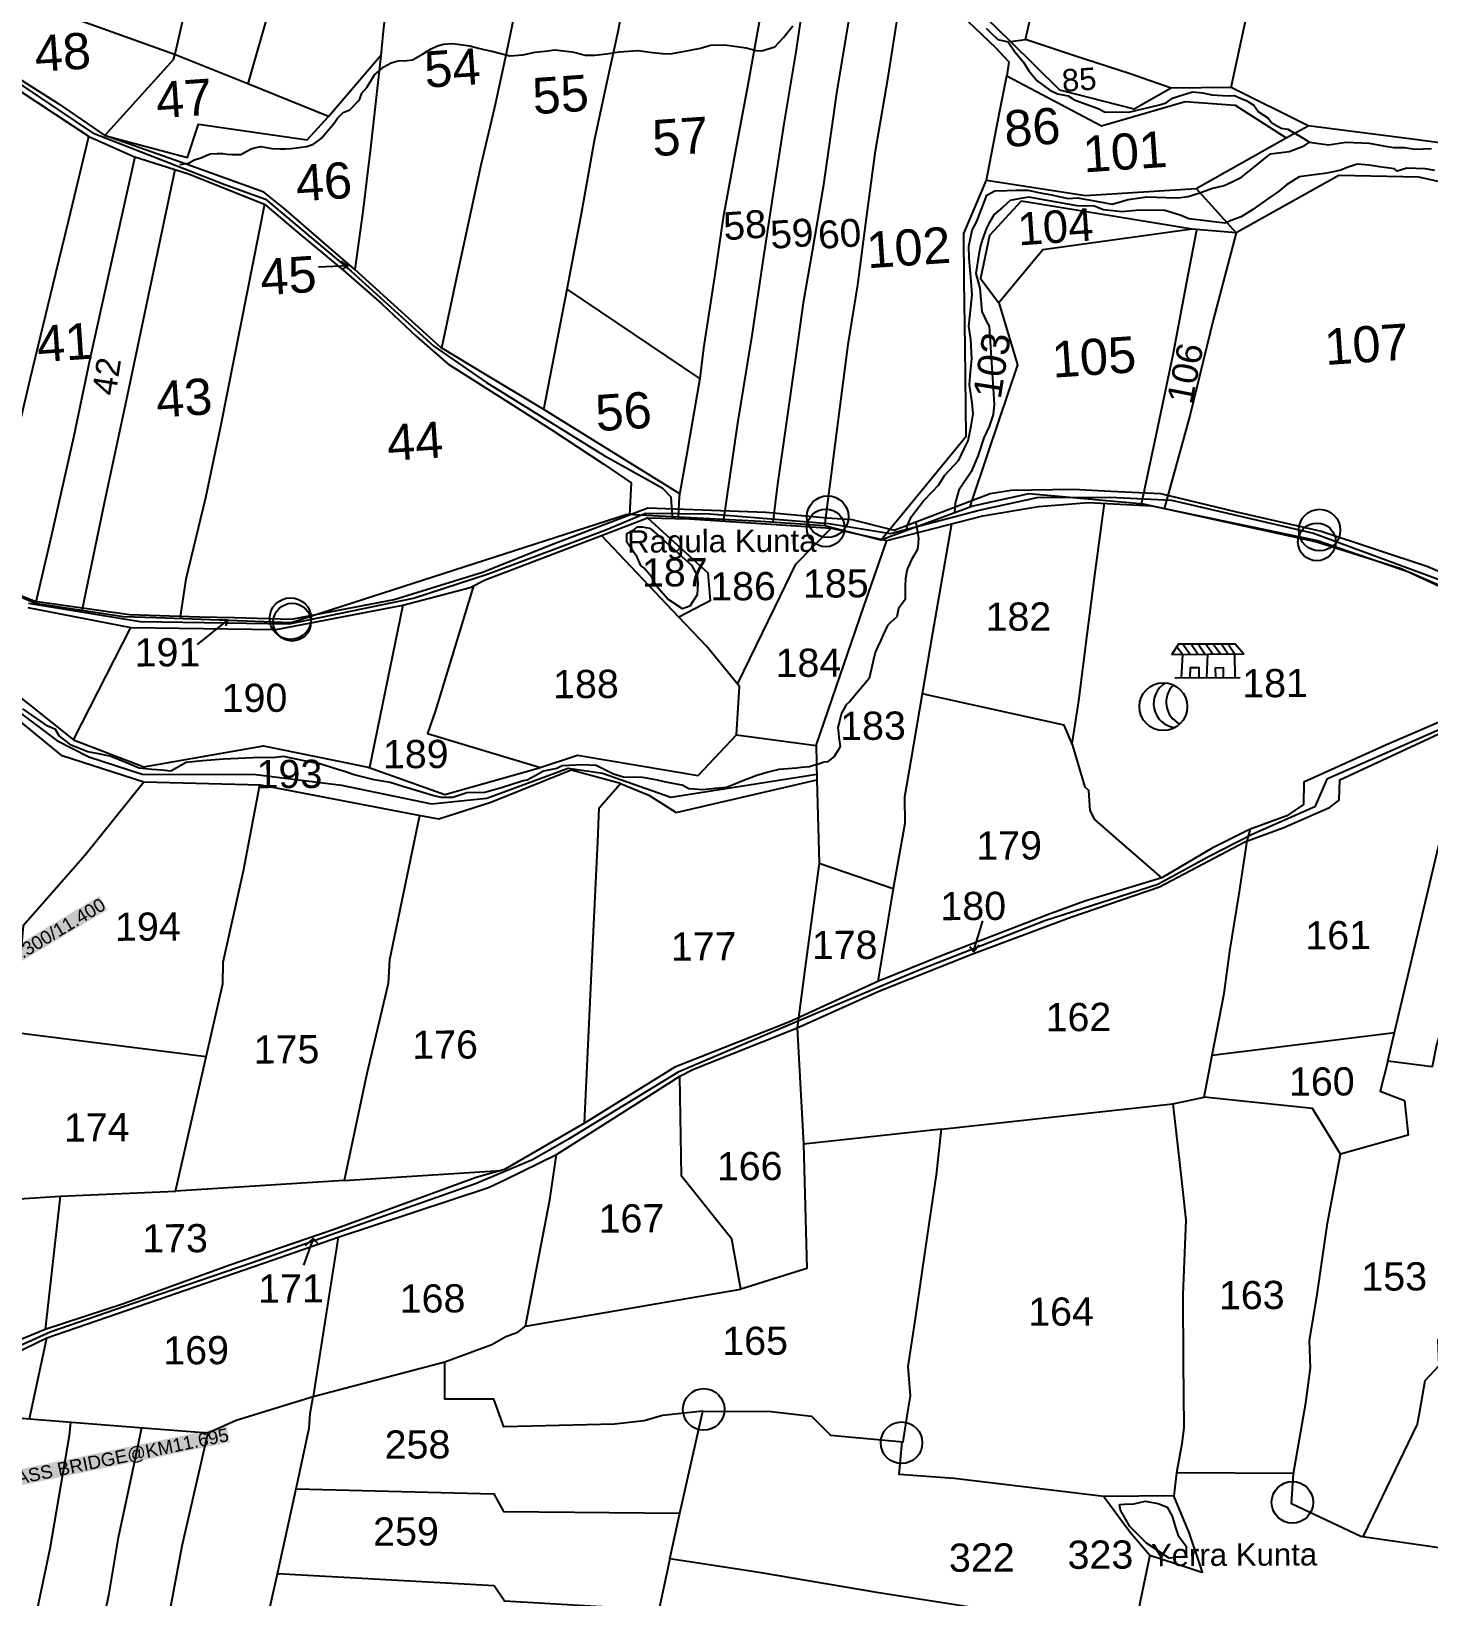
# Model space of a CAD drawing. Header units: inches. Extents: x 194782 to 246112, y 1600383 to 1614216.
# Drawn here: x 198478 to 199426, y 1611618 to 1612679 of the extents above; entities that cross this region are included whole.
import ezdxf

# ---------------------------------------------------------------- set-up
doc = ezdxf.new("R2010")
doc.units = ezdxf.units.IN
doc.header["$LTSCALE"] = 15
doc.header["$MEASUREMENT"] = 0
for name, color, linetype in [('BOUNDRY STONES', 240, 'Continuous'), ('PLOTS', 7, 'Continuous'), ('PLOTS NO', 7, 'Continuous'), ('ROADS', 1, 'Continuous'), ('STREAMS', 4, 'Continuous'), ('STRUCTURE', 5, 'Continuous'), ('VILLAGE', 7, 'Continuous'), ('wells', 7, 'Continuous')]:
    doc.layers.add(name, color=color, linetype=linetype)
doc.styles.get("Standard").update_dxf_attribs({"font": 'arial.ttf'})

msp = doc.modelspace()

# ---------------------------------------------------------------- linework, layer by layer
at = {"layer": 'BOUNDRY STONES', "color": 1}
for centre in [(199018.3, 1612350.1), (199351.8, 1612341), (198654.1, 1612281), (198934.3, 1611744.8), (199068.4, 1611722.2), (199333.4, 1611681.8)]:
    msp.add_circle(centre, 14.1, dxfattribs=at)
at = {"layer": 'BOUNDRY STONES'}
for centre in [(199017, 1612342.5), (199350, 1612333), (198655.2, 1612278.6)]:
    msp.add_circle(centre, 12.8, dxfattribs=at)
at = {"layer": 'PLOTS', "color": 0}
for points in [[(199142.3, 1612672.4), (199152.4, 1612673.7), (199170.7, 1612754.1), (199188.2, 1612831.8), (199197.9, 1612872.5), (199208.3, 1612914), (199218.6, 1612953.8), (199235.1, 1613029.9), (199249.5, 1613088), (199259.4, 1613128.1), (199269.2, 1613172.9)], [(198528.2, 1612608.6), (198574.9, 1612660.1), (198576.1, 1612664.8), (198588.7, 1612719.5), (198594.8, 1612745.9), (198610.7, 1612805.4), (198624.2, 1612855.6), (198631.3, 1612890.4), (198612.7, 1612897.7), (198612.1, 1612910.1)], [(198698.5, 1612901.6), (198668.3, 1612794.3), (198656.1, 1612753), (198641.3, 1612699.6), (198625.1, 1612643.5)], [(199559.7, 1612901.4), (199548.1, 1612863.3), (199536.9, 1612825.1), (199525.4, 1612786.1), (199514.3, 1612747.9), (199493.4, 1612667.3), (199482.7, 1612619.1), (199477.7, 1612597.6), (199414.7, 1612606), (199344.1, 1612615.2)], [(198773.7, 1612867.3), (198764.6, 1612844.5), (198771.4, 1612788.5), (198762.1, 1612756.5), (198723.8, 1612740.3), (198716.9, 1612679.4), (198715.2, 1612660.6), (198708.4, 1612599.9), (198703.1, 1612557.1), (198697.8, 1612517.6)], [(199291.8, 1612641.1), (199325.1, 1612795.2), (199253.5, 1612815.1), (199188.2, 1612831.8)], [(198756.7, 1612464.5), (198766.7, 1612511.4), (198775, 1612550.1), (198783.3, 1612588.6), (198792.7, 1612627.7), (198800.9, 1612665.4), (198808.5, 1612702.5), (198816.5, 1612737.9), (198824.3, 1612768.6), (198832.7, 1612803.6), (198836.8, 1612822.6)], [(198825.9, 1612422.7), (198841.6, 1612504.3), (198851.6, 1612556.7), (198860.3, 1612605.1), (198869.2, 1612647.2), (198876.2, 1612679), (198887.9, 1612740.4), (198898.3, 1612792.9)], [(198314, 1612755.8), (198337.3, 1612739.5), (198367.7, 1612718.7), (198398.1, 1612697.1), (198429.6, 1612675.6), (198444.9, 1612664), (198469.9, 1612647.2), (198496.7, 1612630.3), (198528.2, 1612608.6), (198584.3, 1612593.6), (198591.7, 1612616.2), (198665.5, 1612605.7), (198679.9, 1612621.5), (198625.1, 1612643.5), (198575.4, 1612663.4), (198503, 1612689.4), (198485.7, 1612695.7), (198461.6, 1612713.4), (198470.1, 1612754), (198473.8, 1612772.1), (198430.7, 1612781.3)], [(198446.1, 1612306.3), (198459, 1612364.1), (198477.9, 1612444.3), (198493, 1612506.8), (198503.7, 1612550.4), (198517.4, 1612607.8), (198471.6, 1612638.2), (198449.9, 1612654), (198430.1, 1612667.8), (198379, 1612701.7), (198328.2, 1612734.1), (198313.3, 1612744.1), (198306.9, 1612761.7)], [(198982.5, 1612749), (198971.9, 1612685.3), (198964.1, 1612642.9), (198955.6, 1612597.1), (198947.5, 1612552.9), (198941.5, 1612512.8), (198934.2, 1612464.3), (198931.6, 1612443.8), (198922.5, 1612391.6), (198917.7, 1612363.9), (198917, 1612349.7)], [(198947.9, 1612348.1), (198957.5, 1612413.6), (198967.2, 1612473), (198974.4, 1612521.9), (198981.3, 1612568.2), (198988.9, 1612616.4), (198997.2, 1612666.6), (199006.9, 1612733.6)], [(199037, 1612713.2), (199030.9, 1612676.9), (199024.2, 1612637.2), (199020.4, 1612610.1), (199015.2, 1612573.8), (199007.8, 1612530), (199001.8, 1612495.1), (198996.4, 1612457.5), (198990.1, 1612413.1), (198984.2, 1612372.1), (198981.2, 1612346.3)], [(199016.5, 1612343.9), (199026.9, 1612425.1), (199032.3, 1612466.9), (199038.7, 1612507.4), (199044.9, 1612554.4), (199050.8, 1612598.2), (199059.4, 1612648.1), (199068.2, 1612704.6), (199075.1, 1612719.7)], [(199104.2, 1612694.6), (199132, 1612668.3), (199141.2, 1612658.6), (199139.7, 1612649.1), (199203.9, 1612615.1), (199260.7, 1612631.7), (199294.6, 1612629.1), (199329.1, 1612607), (199344.1, 1612615.2), (199291.8, 1612641.1), (199251.3, 1612640.7), (199226.2, 1612626.4), (199175.8, 1612639.2), (199142.3, 1612672.4), (199110, 1612703.9)], [(199251.3, 1612640.7), (199223.3, 1612650.3), (199184.9, 1612662.9), (199152.4, 1612673.7)], [(198679.9, 1612621.5), (198715.5, 1612663.3)], [(199054.3, 1612334.1), (199112.3, 1612404.6), (199111.5, 1612465), (199110.9, 1612509.8), (199110.6, 1612542.2), (199126, 1612578.3), (199134.8, 1612624.1), (199139.7, 1612649.1)], [(198517.4, 1612607.8), (198548, 1612594.4), (198585, 1612582.6), (198636.5, 1612562), (198657.8, 1612544), (198689.6, 1612517.4), (198716.2, 1612494.2), (198739.4, 1612472.5), (198760.7, 1612453.7), (198797.2, 1612430.6), (198830.9, 1612409.3), (198866.5, 1612385.7), (198885, 1612373.1), (198883.9, 1612351.4)], [(198918, 1612365.5), (198825.9, 1612422.7), (198787.5, 1612445.9), (198756.1, 1612464.9), (198722.2, 1612495.5), (198697.8, 1612517.6), (198680.1, 1612532.9), (198649.7, 1612559.2), (198636, 1612570.1), (198583.5, 1612589.2), (198528.2, 1612608.6)], [(199126, 1612578.3), (199193.2, 1612567.9), (199268.2, 1612572.6), (199329.1, 1612607)], [(198548.6, 1612594.2), (198531, 1612515.1), (198518, 1612457), (198507, 1612403.9), (198491.8, 1612336.6), (198481.3, 1612291.2)], [(198512.9, 1612286.5), (198528.1, 1612359.6), (198543.6, 1612432.3), (198557.2, 1612496.6), (198576, 1612585.4)], [(199497.4, 1612563), (199419.2, 1612580.3), (199364.8, 1612581.5), (199295.2, 1612542.5), (199265.5, 1612545), (199149.5, 1612564.1), (199128.1, 1612540.7), (199121.9, 1612511.7), (199134.4, 1612495.2), (199147, 1612453), (199127.6, 1612395.4), (199114.5, 1612356.4)], [(199268.2, 1612572.6), (199295.2, 1612542.5), (199279.7, 1612483.3), (199264.1, 1612419.4), (199246.4, 1612355.5)], [(198636.5, 1612562), (198620.2, 1612479.7), (198606.6, 1612411.3), (198596.4, 1612363), (198583.1, 1612307.8), (198579, 1612280.9)], [(199265.5, 1612545), (199188.7, 1612534.5), (199164.2, 1612531.1), (199134.4, 1612495.2)], [(199231.1, 1612358.7), (199242.3, 1612411.6), (199252.6, 1612460.1), (199262.8, 1612514.2), (199268.7, 1612544.7)], [(198931.6, 1612443.8), (198841.6, 1612504.3)], [(198476.1, 1612288.6), (198545.9, 1612274.9), (198644.3, 1612273.6), (198730.2, 1612290.1), (198776, 1612302.1), (198786.2, 1612307.3), (198864.9, 1612337.4), (198896.2, 1612349.3), (198924.6, 1612348.6), (198986.7, 1612344.5), (199020.8, 1612342.3), (199058.5, 1612333.9), (199123.5, 1612350.7), (199161.3, 1612357.1), (199195.1, 1612359.8), (199207.8, 1612359.1), (199238.2, 1612357.5), (199350.4, 1612333.9), (199413.5, 1612312.3), (199516.1, 1612267.3), (199552, 1612258.3), (199562.6, 1612260.6)], [(199184, 1612196.2), (199188.7, 1612225.3), (199194.3, 1612269.9), (199199.9, 1612313.8), (199206, 1612359.2)], [(199102.3, 1612345.2), (199089.5, 1612271.2), (199082.3, 1612230), (199074.6, 1612184.7), (199070.4, 1612160), (199070.7, 1612142), (199062.7, 1612098), (199052.3, 1612035), (198991.9, 1612007.4), (198914.7, 1611976.9), (198853.5, 1611939), (198799.3, 1611907.4), (198780, 1611902), (198683, 1611866.6), (198612.3, 1611842.4), (198540.9, 1611816.4), (198487.8, 1611799.1), (198415.3, 1611769.1), (198376.6, 1611748.3), (198364.7, 1611734), (198351.6, 1611724.5), (198312.8, 1611710.5), (198269.5, 1611696.6), (198202.1, 1611695.9)], [(198896.2, 1612349.3), (198937, 1612312), (198938.7, 1612293), (198917.5, 1612282)], [(198957.3, 1612236.5), (198982.6, 1612288.6), (198996.7, 1612317.9), (199020.8, 1612342.3)], [(198301.5, 1612283.8), (198357.5, 1612246.6), (198403.9, 1612260.1), (198460.3, 1612236), (198507, 1612198.9), (198554.8, 1612180.6), (198635.9, 1612194.8), (198706.8, 1612180.3), (198758.8, 1612161.7), (198822, 1612179.5), (198848.8, 1612188.5), (198930.6, 1612174.7), (198956.4, 1612202.1), (199010.5, 1612194.9), (199042.9, 1612289.3), (199058.5, 1612333.9)], [(198956.4, 1612202.1), (198958.5, 1612235), (198936.2, 1612262.3), (198917.5, 1612282), (198864.9, 1612337.4)], [(198778.2, 1612303.2), (198752.5, 1612218.6), (198747.1, 1612203.2), (198823.7, 1612180.1)], [(198730.2, 1612290.1), (198707.8, 1612180.1)], [(198877.9, 1612169.2), (198844.4, 1612178.2), (198789.9, 1612156.3), (198754.7, 1612145.1), (198740, 1612147.7), (198634, 1612168.1), (198554.6, 1612170.2), (198499.4, 1612187.9), (198447.4, 1612230.4), (198400.2, 1612248.2), (198346.9, 1612232.8), (198299.8, 1612272.7)], [(198507, 1612198.9), (198545.9, 1612274.9)], [(199552, 1612258.3), (199508.5, 1612240.4), (199446.1, 1612216.4), (199397.2, 1612195.5), (199341.2, 1612170.1), (199341, 1612155), (199329.6, 1612147.2), (199304.3, 1612138.1), (199278.9, 1612125.4), (199244.9, 1612105.3), (199192.7, 1612089.4), (199167.3, 1612080.1), (199097, 1612053), (199052.3, 1612035)], [(199244.9, 1612105.3), (199215.8, 1612130.6), (199199.5, 1612144.9), (199196.2, 1612150.8), (199195.5, 1612164.5), (199193, 1612166.8), (199184.6, 1612194.9), (199178.7, 1612208.7), (199082.3, 1612230)], [(199484.2, 1612223.2), (199473.5, 1612180.1), (199474.5, 1612160.2), (199462.6, 1612116.2), (199453.1, 1612076.4), (199446.2, 1612047.3), (199439.4, 1612018.6), (199431.2, 1611991.9), (199428.1, 1611977), (199398.2, 1611981), (199402.7, 1612000.4)], [(198421.5, 1611760.9), (198488.9, 1611793.4), (198563.8, 1611819.2), (198583.5, 1611826), (198642.3, 1611846.3), (198686.4, 1611861.6), (198788.4, 1611895.2), (198799.9, 1611900.8), (198834.5, 1611917.6), (198899.4, 1611958.8), (198918.2, 1611970.7), (198927.4, 1611975.6), (198997.3, 1612003.4), (199053, 1612028.4), (199116.1, 1612053.4), (199183.2, 1612078.6), (199243.4, 1612099.1), (199301.1, 1612129.7), (199327.6, 1612139.3), (199358.6, 1612152.9), (199365, 1612157.9), (199365.6, 1612171.8), (199445.3, 1612208.8)], [(199279.1, 1611985.1), (199402.7, 1612000.4), (199424.6, 1612093), (199439.7, 1612156.9), (199438.8, 1612178.1), (199445.3, 1612208.8)], [(199010.5, 1612194.9), (199011, 1612171.7), (199012.6, 1612115.1), (199062.7, 1612098)], [(198853.5, 1611939), (198858.9, 1612054.8), (198862.4, 1612129.8), (198863.5, 1612152.7), (198877.9, 1612169.2), (198897, 1612161.3), (198915.6, 1612149.6), (199011, 1612171.7)], [(198554.6, 1612170.2), (198514.8, 1612120.5), (198472.9, 1612072.8), (198468.7, 1612027.2), (198462.7, 1612001.1), (198597, 1611984.1)], [(198690.5, 1611900), (198576.2, 1611892.8), (198592.2, 1611963), (198608.2, 1612033.3), (198608.5, 1612048.1), (198622.2, 1612110.1), (198633.4, 1612168.3)], [(198741.6, 1612147.4), (198722.2, 1612053.9), (198721.3, 1612049.6), (198720.3, 1612033.7), (198705.9, 1611972.5), (198690.5, 1611900), (198796.7, 1611906.7)], [(199095.5, 1611934.9), (199252.4, 1611952), (199273.6, 1611956.6), (199279.1, 1611985.1), (199287.1, 1612026.8), (199291, 1612055.6), (199297.2, 1612094.5), (199302.8, 1612130.3), (199304.9, 1612138.3)], [(199012.6, 1612115.1), (199003, 1612044.8), (198998.5, 1612010.4), (198997.6, 1612003.5), (199002, 1611924.7), (199004.1, 1611840.4), (198959.5, 1611826.3), (198953.4, 1611860.2), (198919.2, 1611903), (198918.2, 1611970.7)], [(198462.7, 1612001.1), (198451.4, 1611938.1), (198442.1, 1611885.7), (198498, 1611889.5), (198576.2, 1611892.8)], [(199398.2, 1611981), (199393, 1611960.5), (199409.4, 1611954.3), (199411.8, 1611930.8), (199366, 1611917.9), (199347.1, 1611948.9), (199273.6, 1611956.6)], [(199252.4, 1611952), (199257.9, 1611902.2), (199261.1, 1611873.1), (199259.1, 1611822.8), (199259.4, 1611777), (199259.7, 1611732.6), (199258.5, 1611721.4), (199254.9, 1611701.8)], [(198933.7, 1611743.6), (198979.9, 1611743.4), (199007.3, 1611740.3), (199020.3, 1611727.4), (199069.4, 1611722.8), (199072.4, 1611741.8), (199074.4, 1611754.1), (199073, 1611773.9), (199077.8, 1611806.5), (199082.4, 1611837.8), (199087.2, 1611870.5), (199092.1, 1611903.8), (199095.5, 1611934.9), (199002, 1611924.7)], [(198813.5, 1611801.3), (198829.9, 1611887), (198834.5, 1611917.6)], [(199334.1, 1611701.3), (199342.4, 1611749.2), (199345.6, 1611772.9), (199344.9, 1611791.6), (199350, 1611821.1), (199357.3, 1611871.2), (199366, 1611917.9)], [(199460.1, 1611911.5), (199457.2, 1611884.7), (199453.1, 1611857.3), (199450, 1611829.5), (199446.9, 1611805.2), (199431.9, 1611792), (199432.6, 1611774.3), (199423.2, 1611764.1), (199419.5, 1611743.3), (199418, 1611734.9), (199405.6, 1611709.1), (199391.5, 1611679.8), (199381.1, 1611658.4)], [(198498, 1611889.5), (198487.8, 1611799.1)], [(198686.4, 1611861.6), (198669.5, 1611753.6)], [(198477.1, 1611738.5), (198554.3, 1611732.4), (198598.1, 1611728.9), (198617.2, 1611737.6), (198669.5, 1611753.6), (198758.7, 1611777), (198790.6, 1611788.8), (198800.1, 1611794.2), (198808.2, 1611797.2), (198813.5, 1611801.3), (198875.4, 1611811.8), (198959.5, 1611826.3)], [(198363.2, 1611749), (198375.9, 1611747.4), (198391.9, 1611745.3), (198422.2, 1611742.9), (198464.8, 1611739.5), (198477.1, 1611738.5), (198488.9, 1611793.4)], [(198657.9, 1611690.9), (198792, 1611687.6), (198798.6, 1611675.5), (198918, 1611674.4), (198933.7, 1611743.6), (198906.4, 1611740.7), (198893.8, 1611737.1), (198873.9, 1611734.9), (198798.8, 1611733.1), (198792, 1611751.7), (198758.8, 1611751.7), (198758.8, 1611777.1)], [(198590.7, 1611364.4), (198597.4, 1611395.7), (198599.3, 1611415.4), (198615.9, 1611491.2), (198622.7, 1611522.4), (198633.5, 1611581.2), (198645.3, 1611633.3), (198658.2, 1611692.2), (198666.8, 1611732), (198667.4, 1611742), (198669.5, 1611753.6)], [(198504.9, 1611736.3), (198504, 1611726.9), (198490.9, 1611650.4), (198480.5, 1611600.9), (198473.3, 1611559.8), (198463.9, 1611508.4), (198456.5, 1611469), (198449.3, 1611430.8), (198445.2, 1611409.1), (198445.4, 1611394.3), (198438.4, 1611359.3)], [(198457.2, 1611359.6), (198479.2, 1611359.9), (198481.8, 1611372.1), (198486.9, 1611396), (198489.1, 1611418.6), (198496.3, 1611453.3), (198505.6, 1611497.6), (198514.1, 1611538.7), (198522.6, 1611579), (198531.1, 1611619.9), (198537.6, 1611658), (198547.2, 1611703.5), (198553.4, 1611732.5)], [(198598.1, 1611728.9), (198580.4, 1611652), (198568.4, 1611588), (198553.5, 1611520.1), (198538.3, 1611450.6), (198531.4, 1611410.2), (198530.5, 1611393.9), (198523, 1611360.1), (198479.2, 1611359.9)], [(199439.2, 1611650.1), (199382.4, 1611658.2), (199379.8, 1611658.6), (199332.8, 1611680.7), (199334.1, 1611701.3), (199254.9, 1611701.8), (199253, 1611686.3), (199205.5, 1611685.7), (199104.1, 1611697.9), (199066.9, 1611700.6), (199068.9, 1611722.8)], [(199205.5, 1611685.7), (199223.3, 1611661.7), (199236.7, 1611646), (199263.1, 1611637.4), (199271.4, 1611634.7), (199272.5, 1611634.4), (199263.6, 1611660.7), (199253, 1611686.3)], [(199214, 1611523.8), (199179.8, 1611530.1), (199138.2, 1611536.7), (199145.3, 1611579.2), (199149.6, 1611605.4), (199053, 1611620.4), (198971.8, 1611634.3), (198911.4, 1611643.5), (198918, 1611674.4)], [(198911.4, 1611643.5), (198903.9, 1611608.6), (198799.2, 1611614.7), (198792.2, 1611625.2), (198645.3, 1611633.3)], [(199236.7, 1611646), (199230.5, 1611615.7), (199223, 1611579), (199217.7, 1611546.3), (199214, 1611523.8), (199288.5, 1611509.6), (199319.8, 1611503.7)]]:
    msp.add_lwpolyline(points, dxfattribs=at)
at = {"layer": 'PLOTS'}
for points in [[(199459.1, 1612290.8), (199407.2, 1612314.7), (199349.1, 1612333.1), (199232.5, 1612358.5), (199154.6, 1612365.7), (199116.7, 1612357.3), (199054.3, 1612334.1), (199016.5, 1612343.9), (198973.1, 1612346.9), (198882.4, 1612351.5), (198654.6, 1612278.2), (198563.1, 1612281.5), (198540.8, 1612282.3), (198481.3, 1612291.2), (198417.1, 1612318.6)], [(198431.2, 1612312.2), (198481.1, 1612292.9), (198545, 1612283.7), (198592.4, 1612282.3), (198616.2, 1612281.7), (198654.7, 1612280.7), (198724.3, 1612293.9), (198784.3, 1612312.5), (198832.4, 1612331.7), (198896.3, 1612356.1), (198976.4, 1612353.2), (199018, 1612349.4), (199034.7, 1612348.1), (199063.5, 1612341), (199128.4, 1612365.8), (199142.8, 1612368), (199184.7, 1612368.8), (199210.3, 1612367.4), (199243.9, 1612365.8), (199295.5, 1612353.4), (199352.9, 1612340.3), (199425.3, 1612316.4), (199527.2, 1612272.3)]]:
    msp.add_lwpolyline(points, dxfattribs=at)
at = {"layer": 'PLOTS NO', "color": 0}
for points in [[(198689.8, 1612518.3), (198692.9, 1612520.1), (198688.6, 1612523.3)], [(198692.9, 1612520.1), (198673, 1612519.2)], [(198611.7, 1612280.2), (198590.8, 1612263.4)], [(198605.7, 1612280.2), (198611.7, 1612280.2), (198610.1, 1612276.1)], [(199117.3, 1612055.2), (199123.6, 1612076.2)], [(199114.8, 1612058.6), (199117.3, 1612055.2), (199121, 1612059.8)], [(198669.5, 1611860.7), (198663, 1611842.7)], [(198664.4, 1611855.9), (198669.5, 1611860.7), (198672.5, 1611857.5)]]:
    msp.add_lwpolyline(points, dxfattribs=at)
at = {"layer": 'ROADS'}
for points in [[(198310.6, 1612756.5), (198316, 1612749.4), (198386.7, 1612699.7), (198449.1, 1612657.8), (198519.9, 1612610.3), (198609.5, 1612575.3), (198637.1, 1612565.3), (198695.2, 1612516.5), (198751.2, 1612465.8), (198787, 1612441.1), (198866.8, 1612391.6), (198906, 1612369.7), (198912, 1612363.5), (198913, 1612349.9)], [(198476.4, 1612291.4), (198552.3, 1612279.1), (198653.3, 1612277.4), (198737.5, 1612294.9), (198788.2, 1612311.3), (198867.9, 1612341.1), (198894.8, 1612352.4), (198938.2, 1612352.1), (199019.1, 1612345.4), (199061, 1612338.7), (199121.1, 1612354.5), (199160.3, 1612363.1), (199209.6, 1612363.3), (199251.5, 1612361.4), (199347.7, 1612338.9), (199447.5, 1612302.1)], [(198295.3, 1612280.5), (198349.4, 1612245.3), (198358.7, 1612244.5), (198395.6, 1612252.6), (198417, 1612246.8), (198450.6, 1612232.3), (198495.7, 1612198.3), (198517.5, 1612187.3), (198553.6, 1612175.6), (198630.7, 1612175.2), (198688.7, 1612168.1), (198749.7, 1612155.5), (198787.2, 1612159.2), (198842.3, 1612179.7), (198865.6, 1612176.2), (198912, 1612160), (199010.9, 1612175.6)], [(199564.1, 1612258.1), (199470.4, 1612222), (199356.8, 1612172.2), (199348.6, 1612153.3), (199306.1, 1612134.6), (199276.9, 1612119.8), (199242.2, 1612100.8), (199165.5, 1612076.1), (199080.4, 1612042.7), (199011.6, 1612013.6), (198980.8, 1612000.6), (198917, 1611973.5), (198842.5, 1611928), (198818.2, 1611914.1), (198779.5, 1611897.8), (198702.7, 1611870.7), (198628.2, 1611844.3), (198548.2, 1611816.8), (198491.2, 1611797.3), (198394, 1611753.4)]]:
    msp.add_lwpolyline(points, dxfattribs=at)
at = {"layer": 'STREAMS', "color": 4}
for points in [[(198579, 1612588.8), (198585.1, 1612589.8), (198589.1, 1612592), (198593.9, 1612593.7), (198597.4, 1612595.2), (198599.8, 1612596.1), (198604.3, 1612596.3), (198608.4, 1612596.4), (198611.1, 1612596), (198614.8, 1612595.7), (198617.7, 1612595.7), (198620.5, 1612595.7), (198624.5, 1612598), (198627.5, 1612599.6), (198629.8, 1612600.2), (198634, 1612601.2), (198641.5, 1612599.8), (198646.8, 1612599.5), (198650.8, 1612599.6), (198654.5, 1612599.8), (198658.2, 1612600.1), (198665, 1612601.2), (198669.8, 1612602.7), (198672.8, 1612605), (198675.2, 1612606.8), (198683.7, 1612617), (198686, 1612620.4), (198688.2, 1612622.5), (198689.9, 1612624.2), (198694.3, 1612625.9), (198700.9, 1612632.7), (198702.4, 1612637.3), (198705.8, 1612641.2), (198711, 1612649.7), (198717.3, 1612655.1), (198722.3, 1612657.8), (198727.1, 1612659.1), (198733.1, 1612659.5), (198736.9, 1612659.8), (198743.6, 1612663.6), (198749.1, 1612667.1), (198753.9, 1612669.3), (198757.9, 1612670.5), (198763.7, 1612671), (198769.2, 1612670.3), (198775.8, 1612669.4), (198781.5, 1612667.7), (198785.3, 1612666.8), (198790.6, 1612665.7), (198802.8, 1612662.6), (198811.7, 1612663.2), (198820, 1612665), (198828.5, 1612665.9), (198833.3, 1612666.7), (198845.1, 1612665.4), (198853.8, 1612663.1), (198860.5, 1612663), (198868.4, 1612663.9), (198876.9, 1612665.2), (198889.8, 1612666.3), (198899.5, 1612664.8), (198906.3, 1612664.1), (198911.5, 1612663.9), (198920.3, 1612665.6), (198932, 1612667.8), (198938.9, 1612669.8), (198948.7, 1612670.1), (198955.2, 1612669.2), (198963.1, 1612668), (198969.8, 1612666.1), (198973.7, 1612665.9), (198982.5, 1612668.7), (198988.3, 1612675), (198994.6, 1612683)], [(199125.8, 1612681.4), (199128.9, 1612678.1), (199133.7, 1612673.7), (199140.6, 1612672.1), (199145.3, 1612665.2), (199151.2, 1612658.3), (199154.7, 1612652.4), (199160.4, 1612645.7), (199169, 1612639.2), (199174.2, 1612636.9), (199181.4, 1612635.4), (199184.6, 1612633.5), (199186.2, 1612632.6), (199201.8, 1612626.9), (199206.5, 1612624.4), (199213.3, 1612624.7), (199222.4, 1612624.3), (199243.2, 1612629.4), (199247.9, 1612630.6), (199252, 1612633.8), (199255.5, 1612634.9), (199255.5, 1612634.9), (199265.7, 1612638.1), (199272.5, 1612637.5), (199278.7, 1612636.2), (199285.9, 1612635.7), (199290.9, 1612635.4), (199294.2, 1612635.7), (199297.1, 1612634.4), (199302.1, 1612632.3), (199307.2, 1612629.2), (199310.4, 1612624.6), (199316.8, 1612620.6), (199319.4, 1612617.2), (199325.9, 1612613.5), (199330.2, 1612612.9), (199338.4, 1612608.1), (199343.7, 1612605), (199345.1, 1612604.1)], [(199071.5, 1612340.5), (199072.5, 1612344.3), (199075.2, 1612350.2), (199083.3, 1612360.9), (199089.4, 1612367.2), (199093.8, 1612371.7), (199097.6, 1612378), (199107.2, 1612388.4), (199110.9, 1612396.1), (199113.5, 1612401.6), (199115.5, 1612411.7), (199116.9, 1612419.8), (199116.4, 1612427.3), (199114.5, 1612439.6), (199115.2, 1612448), (199116, 1612457.1), (199115.4, 1612470.2), (199114, 1612479.2), (199114.9, 1612487.7), (199116.4, 1612500.5), (199115.6, 1612509.8), (199114.3, 1612525.1), (199114, 1612533.5), (199116.3, 1612544.3), (199119.4, 1612550.2), (199121, 1612554.5), (199124.1, 1612562.6), (199126.2, 1612568.1), (199131.7, 1612571.1), (199140, 1612571.3), (199146.1, 1612571.4), (199154.1, 1612571.6), (199162.3, 1612569.8), (199170, 1612568.3), (199176.2, 1612567), (199181.3, 1612565.8), (199187.8, 1612566.3), (199194, 1612565.2), (199202.9, 1612563.6), (199211.2, 1612562.1), (199222.1, 1612565.1), (199234.6, 1612567), (199247.8, 1612566.6), (199255.7, 1612566.3), (199262.8, 1612567.1), (199270.6, 1612569.8), (199278.5, 1612572.6), (199287.1, 1612574.6), (199292.5, 1612577.1), (199298.9, 1612580.3), (199307.9, 1612587.6), (199318.5, 1612596.1), (199331.1, 1612597.6), (199341.4, 1612601.5), (199345.1, 1612604.1), (199351.3, 1612603.1), (199357.9, 1612602.2), (199369.7, 1612604), (199385.5, 1612603.4), (199395.2, 1612601.5), (199402.2, 1612600.5), (199409.3, 1612600.5), (199416.4, 1612599.3), (199427.7, 1612599.7)], [(199430, 1612584.9), (199423.5, 1612586), (199417.1, 1612586.2), (199411.1, 1612586.3), (199404.4, 1612584.4), (199402.7, 1612585.9), (199392.4, 1612587.4), (199385.5, 1612588.5), (199377.4, 1612589.2), (199370.6, 1612586.8), (199366.2, 1612585), (199360.1, 1612583.6), (199355.2, 1612582.9), (199346.3, 1612581.7), (199338, 1612580.6), (199329.4, 1612575), (199324, 1612570.6), (199316.8, 1612565.6), (199306.5, 1612558.4), (199298.6, 1612553.4), (199293, 1612551.3), (199287.6, 1612549.2), (199280.1, 1612550.1), (199271.2, 1612551.1), (199263.1, 1612552.1), (199257.2, 1612554.6), (199247, 1612557.8), (199239.3, 1612558), (199227.2, 1612557.7), (199218, 1612556.8), (199205.3, 1612558.1), (199199.1, 1612560.7), (199187.4, 1612560.9), (199159.6, 1612565.9), (199155, 1612566.7), (199150.2, 1612566.1), (199142.1, 1612564.4), (199137, 1612559.9), (199131.3, 1612554.9), (199127.7, 1612549), (199126, 1612545.8), (199123.3, 1612538.3), (199121.9, 1612533.8), (199120.9, 1612528), (199118.8, 1612515), (199121.4, 1612505), (199122.8, 1612489.2), (199125.9, 1612482.5), (199127.8, 1612479.3), (199131.2, 1612426.3), (199130.6, 1612419.3), (199127.8, 1612411.2), (199124.1, 1612403.5), (199120.2, 1612391.2), (199115.5, 1612380.6), (199107.2, 1612368), (199104.8, 1612359.2), (199104.3, 1612352.7)]]:
    msp.add_lwpolyline(points, dxfattribs=at)
at = {"layer": 'STREAMS'}
for points in [[(199078, 1612346.5), (199079, 1612341), (199080, 1612335.8), (199079.6, 1612332), (199079.2, 1612328), (199077, 1612324.1), (199075, 1612320.6), (199073.8, 1612317.9), (199072.5, 1612314.9), (199071.9, 1612313.4), (199071, 1612308.3), (199070.9, 1612303.2), (199070.9, 1612299.4), (199070.8, 1612294), (199069, 1612291.4), (199066.4, 1612287.9), (199065.2, 1612282.3), (199061.1, 1612278.5), (199058.8, 1612276.3), (199056, 1612270.1), (199054.3, 1612266.4), (199052.4, 1612262.2), (199051.4, 1612260), (199050.6, 1612258), (199049.5, 1612253.3), (199047.9, 1612246.3), (199046.5, 1612240.5), (199039.3, 1612231.9), (199033.3, 1612224.9), (199030.8, 1612222.6), (199029.4, 1612220), (199027.7, 1612216.8), (199026.3, 1612211.5), (199025.1, 1612207.2), (199025.6, 1612203.6), (199026, 1612200.3), (199026.8, 1612194.3), (199025.4, 1612191.8), (199024.3, 1612190), (199022.8, 1612187.5), (199018.3, 1612183.8), (199016, 1612183.6), (199012.2, 1612182.4), (199008.7, 1612181.3), (199006, 1612180.4), (199000.4, 1612180), (198997.3, 1612179.7), (198985.1, 1612178.7), (198978, 1612176.8), (198970.2, 1612174.7), (198962, 1612171.4), (198954.2, 1612168.2), (198949.7, 1612166.4), (198942, 1612165.7), (198938.2, 1612165.4), (198932.9, 1612164.9), (198928.2, 1612165.3), (198924.1, 1612165.6), (198919.7, 1612168), (198913.3, 1612169.3), (198907.8, 1612170.4), (198902.9, 1612171.4), (198893.1, 1612173.3), (198880, 1612173.4), (198873.1, 1612175.5), (198861.3, 1612181.3), (198852.2, 1612181.9), (198843, 1612181.4), (198838.4, 1612181.1), (198834.6, 1612179.3), (198825.6, 1612177.5), (198820.1, 1612174.5), (198814.6, 1612171.5), (198811.8, 1612171), (198802.2, 1612167.8), (198795.7, 1612165.7), (198789.1, 1612164), (198785.8, 1612163.2), (198773.6, 1612162.9), (198764.1, 1612159.8), (198756.6, 1612159.7), (198751.4, 1612160.9), (198743.8, 1612163.1), (198730.2, 1612167.2), (198721.8, 1612169.8), (198710.8, 1612171.7), (198700.9, 1612174.2), (198697.3, 1612175.1), (198692.1, 1612176.8), (198685.5, 1612178.9), (198674, 1612182.5), (198663.5, 1612184.6), (198649.3, 1612187.4), (198642.1, 1612186.6), (198633.5, 1612186.9), (198608.6, 1612185.8), (198594.5, 1612184.5), (198583.3, 1612183.5), (198576.6, 1612179.7), (198572.9, 1612177.6), (198566.9, 1612178.2), (198560.2, 1612178.8), (198551.5, 1612179.6), (198541.7, 1612183.7), (198531.7, 1612187.8), (198522.8, 1612189.5), (198516.8, 1612190.6), (198505.4, 1612195.2), (198502, 1612197.9), (198497.3, 1612201.5), (198494.9, 1612205.8), (198489.7, 1612208), (198472.6, 1612219.9)], [(198887, 1612341.1), (198889.2, 1612343.3), (198892.6, 1612343.3), (198897.6, 1612342.4), (198899.2, 1612341.2), (198906, 1612335.1), (198925.9, 1612317.2), (198929.8, 1612310.2), (198930.2, 1612305.1), (198929.8, 1612297.2), (198924.9, 1612289.5), (198920, 1612287.7), (198909.9, 1612294.1), (198902.2, 1612303.1), (198899.2, 1612309.1), (198894, 1612315.2), (198891.6, 1612316.9), (198889.1, 1612322.7), (198882.2, 1612332.8), (198882.1, 1612338.6), (198887, 1612341.1)], [(199216.1, 1611680.3), (199219.5, 1611680.5), (199225.8, 1611680.9), (199233.6, 1611682.7), (199242.3, 1611681.1), (199248.4, 1611678.5), (199251.8, 1611672.5), (199254, 1611665.5), (199255.9, 1611659.4), (199261.4, 1611652.2), (199261.3, 1611645), (199249.8, 1611643.9), (199234.5, 1611654.2), (199223.1, 1611665.5), (199216.8, 1611676.6), (199216.1, 1611680.3)]]:
    msp.add_lwpolyline(points, dxfattribs=at)
at = {"layer": 'VILLAGE', "color": 5}
for points in [[(199251.6, 1612256.7), (199256.5, 1612264), (199294.7, 1612264), (199300.4, 1612257.2)], [(199251.6, 1612256.7), (199300.4, 1612257.2)], [(199258.8, 1612256.7), (199255.1, 1612261.9)], [(199258.8, 1612256.7), (199258, 1612240.9)], [(199263.9, 1612256.8), (199259, 1612264)], [(199269.4, 1612256.8), (199264.6, 1612264)], [(199274.1, 1612256.9), (199269.4, 1612264)], [(199279.4, 1612257), (199274.5, 1612264)], [(199275.3, 1612241), (199276, 1612256.9)], [(199284.6, 1612257), (199279.5, 1612264)], [(199289.6, 1612257.1), (199285, 1612264)], [(199294.1, 1612257.1), (199289.7, 1612264)], [(199294.2, 1612257.1), (199294.3, 1612241)], [(199264.1, 1612240.9), (199264.3, 1612247.9), (199270, 1612247.8), (199270, 1612240.9)], [(199281.4, 1612241), (199281.3, 1612247.7), (199286.4, 1612247.8), (199286.4, 1612241)], [(199253.7, 1612240.9), (199298.1, 1612241)]]:
    msp.add_lwpolyline(points, dxfattribs=at)
at = {"layer": 'wells'}
msp.add_circle((199245.9, 1612221.3), 16.2, dxfattribs=at)
for centre, radius, start, end in [((199255.5, 1612223.3), 16.2, 118.8273, 264.1457), ((199263.9, 1612224.3), 16.1, 132.7659, 245.0054)]:
    msp.add_arc(centre, radius, start, end, dxfattribs=at)

# ---------------------------------------------------------------- texts
at = {"layer": 'PLOTS NO', "color": 0}
for s, height, rotation, p in [('48', 24.54, 3.8794, (198481.4, 1612651.6)), ('54', 24.54, 3.8794, (198745.6, 1612640.9)), ('55', 24.54, 3.8794, (198819, 1612622.9)), ('85', 15.11, 3.8794, (199177.6, 1612638.2)), ('47', 24.54, 3.8794, (198563.7, 1612620.2)), ('86', 24.54, 3.8794, (199138.8, 1612600.7)), ('57', 24.54, 3.8794, (198900.2, 1612594.4)), ('101', 24.54, 3.8794, (199192.1, 1612583.5)), ('46', 24.54, 3.8794, (198658.5, 1612563.8)), ('58', 18.9, 3.8794, (198948.2, 1612537.5)), ('104', 22.08, 3.8794, (199147.8, 1612534)), ('59', 18.9, 3.8794, (198980, 1612531.7)), ('60', 18.9, 3.8794, (199012.4, 1612531.6)), ('102', 24.54, 3.8794, (199045.4, 1612518.5)), ('45', 24.54, 3.8794, (198634.4, 1612500.1)), ('41', 24.54, 3.8794, (198483, 1612454.8)), ('107', 24.54, 3.8794, (199355.9, 1612452.9)), ('103', 19.1, 81.0565, (199135.6, 1612429.2)), ('105', 24.54, 3.8794, (199171.1, 1612444.3)), ('106', 17.54, 78.7901, (199265.3, 1612425.6)), ('42', 16.28, 81.2282, (198535.5, 1612431.6)), ('43', 24.54, 3.8794, (198563.8, 1612417.2)), ('56', 24.54, 3.8794, (198861.7, 1612408)), ('44', 24.54, 3.8794, (198720.3, 1612387.8)), ('Ragula Kunta', 15.18, 0.279, (198882.3, 1612325.7)), ('187', 19.12, 0.279, (198892.4, 1612302.7)), ('186', 19.12, 0.279, (198938.7, 1612293.3)), ('185', 19.12, 0.279, (199001.6, 1612295.2)), ('182', 19.12, 0.279, (199125.4, 1612272.7)), ('191', 19.12, 0.279, (198548.5, 1612248.5)), ('184', 19.12, 0.279, (198983, 1612241.4)), ('188', 19.12, 0.279, (198832.2, 1612227)), ('181', 19.12, 0.279, (199299.4, 1612227.6)), ('190', 19.12, 0.279, (198607.5, 1612217.6)), ('183', 19.12, 0.279, (199026.8, 1612198.7)), ('189', 19.12, 0.279, (198716.8, 1612179.5)), ('193', 19.12, 0.279, (198631.2, 1612166)), ('179', 19.12, 0.279, (199119.1, 1612117.5)), ('180', 19.12, 0.279, (199094.8, 1612076.5)), ('194', 19.12, 0.279, (198535.2, 1612062.5)), ('161', 19.12, 0.279, (199342.2, 1612056.7)), ('177', 19.12, 0.279, (198912, 1612049.1)), ('178', 19.12, 0.279, (199007.6, 1612050.1)), ('162', 19.12, 0.279, (199166.1, 1612001.2)), ('176', 19.12, 0.279, (198736.7, 1611982.5)), ('175', 19.12, 0.279, (198629.2, 1611979.3)), ('160', 19.12, 0.279, (199331.1, 1611957.5)), ('174', 19.12, 0.279, (198500.5, 1611926.4)), ('166', 19.12, 0.279, (198943.2, 1611900.1)), ('167', 19.12, 0.279, (198863, 1611864.7)), ('173', 19.12, 0.279, (198553.6, 1611851.2)), ('153', 19.12, 0.279, (199380.2, 1611825.3)), ('171', 19.12, 0.279, (198632.2, 1611817.2)), ('163', 19.12, 0.279, (199283.6, 1611812.7)), ('168', 19.12, 0.279, (198728.2, 1611810.4)), ('164', 19.12, 0.279, (199154.3, 1611801.5)), ('165', 19.12, 0.279, (198946.9, 1611781.7)), ('169', 19.12, 0.279, (198567.9, 1611775.3)), ('258', 19.12, 0.279, (198718, 1611711.4)), ('259', 19.12, 0.279, (198710.2, 1611652.4)), ('322', 19.12, 0.279, (199100.6, 1611634.7)), ('323', 19.12, 0.279, (199181, 1611636.7)), ('Yerra Kunta', 15.122, 0.279, (199237.5, 1611638.5))]:
    msp.add_text(s, height=height, rotation=rotation, dxfattribs=at).set_placement(p)
at = {"layer": 'STRUCTURE', "color": 5, "char_height": 9, "attachment_point": 1, "bg_fill": 1, "box_fill_scale": 1.1, "bg_fill_color": 7, "bg_fill_true_color": 16777215, "bg_fill_transparency": 0}
for s, insert, width, rotation in [('\\pi0.5392;UT (Aqueduct)@KM11.300/11.400', (198358.3, 1611992.4), 193.271, 30.8786), ('\\pi0.50544;L CLASS BRIDGE@KM11.695', (198440.7, 1611697.1), 173.079, 11.6748)]:
    msp.add_mtext(s, dxfattribs=dict(at, insert=insert, width=width, rotation=rotation))

doc.saveas('drawing.dxf')
